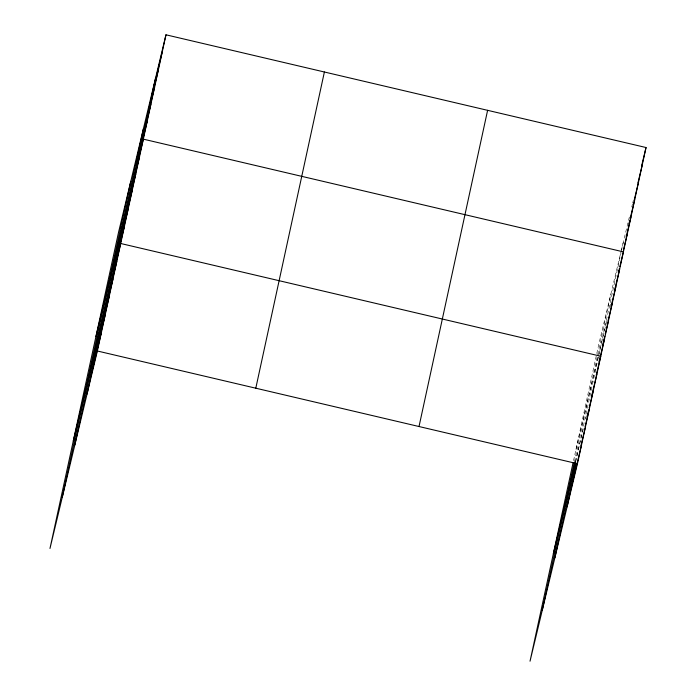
<?xml version="1.0" encoding="UTF-8"?>
<svg xmlns="http://www.w3.org/2000/svg" width="696" height="696" viewBox="0 0 696 696"><rect width="100%" height="100%" fill="white"/><g stroke="black" fill="none" stroke-linecap="round" stroke-linejoin="round"><path stroke-width="0.52" stroke-dasharray="3.48 2.61" d="M573.548 460.595L598.621 344.999L621.18 251.03M574.452 461.84L610.853 294.069M575.662 461.874L598.369 357.187M598.595 356.161L621.006 252.839M621.232 251.821L623.451 241.59M621.432 249.986L629.558 216.117M631.759 206.956L632.499 203.893M632.742 202.875L633.473 199.822M575.983 449.346L598.543 355.378M598.795 354.334L606.929 320.465M610.105 307.223L610.844 304.169M575.409 461.822L583.805 426.848M585.762 418.705L586.493 415.642"/><path stroke-width="1.04" d="M62.196 497.536L130.787 181.334M74.794 445.066L143.385 128.864M87.026 394.127L155.617 77.926M165.97 34.8L118.555 232.273L49.973 548.474L97.379 351.001L165.97 34.8L646.027 147.526L577.445 463.727L530.03 661.2L573.104 462.64M255.797 388.203L324.388 72.001M419.018 426.526L487.609 110.325M542.262 610.27L574.235 462.857M554.86 557.792L575.435 462.927M567.083 506.853L576.462 463.64M151.841 95.317L162.194 52.191M148.065 112.709L158.427 69.583M144.298 130.1L154.651 86.974M140.522 147.491L150.875 104.365M136.755 164.882L147.108 121.756M95.926 336.62L143.333 139.148L623.399 251.874L619.858 266.603M129.204 199.665L139.565 156.539M125.437 217.056L135.79 173.93M121.661 234.448L132.014 191.322M117.894 251.839L128.247 208.713M114.118 269.23L124.471 226.104M73.289 440.968L120.695 243.496L600.761 356.221L596.22 375.153M106.462 304.535L116.815 261.409M102.573 322.457L112.926 279.331M98.684 340.37L109.037 297.244M94.795 358.292L105.157 315.166M90.915 376.214L101.268 333.079M641.486 166.457L646.027 147.526M637.962 182.796L642.26 164.917M634.447 199.143L638.484 182.309M628.906 223.895L629.663 220.736M630.167 218.631L634.708 199.7M626.139 237.075L630.941 217.091M623.381 250.264L627.166 234.482M618.344 272.91L619.353 268.7M614.316 291.354L619.623 269.265M611.558 304.535L615.847 286.656M608.034 320.873L612.08 304.048M602.501 345.634L603.258 342.475M603.763 340.37L604.772 336.168M605.276 334.063L608.304 321.439M598.978 361.972L604.537 338.83M553.355 553.694L575.157 462.875M591.322 397.277L596.872 374.135M587.685 414.146L588.694 409.935M589.199 407.83L592.992 392.057M585.058 426.805L589.103 409.97M574.861 471.018L576.627 463.658M580.925 445.771L585.214 427.892M570.972 488.94L581.325 445.814M97.379 351.001L577.445 463.727"/></g></svg>
